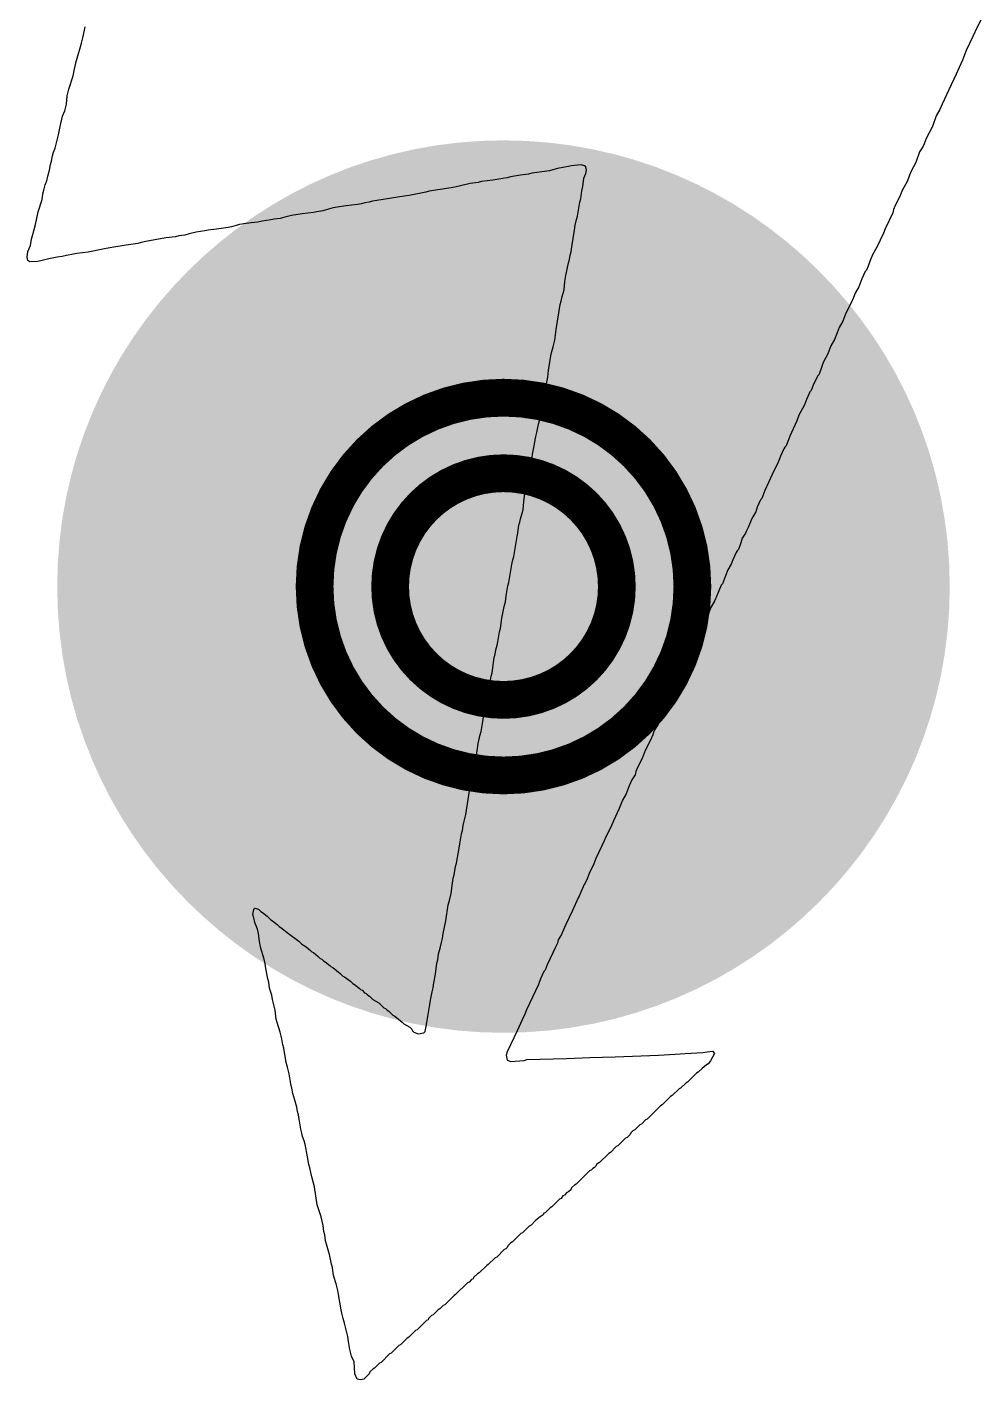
# Model space of a CAD drawing. Header units: inches. Extents: x 0 to 276, y 0 to 124.
# Drawn here: x 43.691 to 44.974, y 14.161 to 15.98 of the extents above; entities that cross this region are included whole.
import ezdxf

# ---------------------------------------------------------------- set-up
doc = ezdxf.new("R2010")
doc.units = ezdxf.units.IN
for name, color, linetype in [('Bottom Layer', 5, 'Continuous'), ('Drill Drawing', 1, 'Continuous'), ('Top Layer', 1, 'Continuous'), ('Top Overlay', 2, 'Continuous'), ('Via Holes', 16, 'Continuous')]:
    doc.layers.add(name, color=color, linetype=linetype)

msp = doc.modelspace()

# ---------------------------------------------------------------- hatches: boundary and pattern name
at = {"layer": 'Bottom Layer'}
h = msp.add_hatch(color=5, dxfattribs=at)
edge = h.paths.add_edge_path()
edge.add_arc((44.332, 15.228), 0.6, 0, 360)
at = {"layer": 'Top Layer'}
h = msp.add_hatch(color=1, dxfattribs=at)
edge = h.paths.add_edge_path()
edge.add_arc((44.332, 15.228), 0.6, 0, 360)
at = {"layer": 'Via Holes'}
h = msp.add_hatch(color=7, dxfattribs=at)
edge = h.paths.add_edge_path()
edge.add_arc((44.332, 15.228), 0.3, 0, 360)

# ---------------------------------------------------------------- linework, layer by layer
at = {"layer": 'Drill Drawing'}
for points in [[(44.586, 15.228, 0.0508, 0.0508, 1), (44.078, 15.228, 0.0508, 0.0508, 1)], [(44.4844, 15.228, 0.0508, 0.0508, 1), (44.1796, 15.228, 0.0508, 0.0508, 1)], [(44.0653, 15.228, 0.0254, 0.0254, 1), (44.0907, 15.228, 0.0254, 0.0254, 1)], [(44.1669, 15.228, 0.0254, 0.0254, 1), (44.1923, 15.228, 0.0254, 0.0254, 1)], [(44.4717, 15.228, 0.0254, 0.0254, 1), (44.4971, 15.228, 0.0254, 0.0254, 1)], [(44.5733, 15.228, 0.0254, 0.0254, 1), (44.5987, 15.228, 0.0254, 0.0254, 1)]]:
    msp.add_lwpolyline(points, format="xyseb", close=True, dxfattribs=at)
at = {"layer": 'Top Overlay'}
for p, q in [((43.7668, 15.9677), (43.7696, 15.9806)), ((44.9689, 15.98), (44.9632, 15.9677)), ((44.9739, 15.9896), (44.9689, 15.98)), ((43.7623, 15.9508), (43.7645, 15.9587)), ((43.7645, 15.9587), (43.7668, 15.9677)), ((44.9632, 15.9677), (44.9542, 15.9486)), ((43.7572, 15.9323), (43.7589, 15.9384)), ((43.7589, 15.9384), (43.7612, 15.9463)), ((43.7612, 15.9463), (43.7623, 15.9508)), ((44.9492, 15.9356), (44.9408, 15.9171)), ((44.952, 15.9429), (44.9492, 15.9356)), ((44.9542, 15.9486), (44.952, 15.9429)), ((43.7533, 15.9148), (43.755, 15.9221)), ((43.755, 15.9221), (43.7561, 15.9278)), ((43.7561, 15.9278), (43.7572, 15.9323)), ((43.7477, 15.8968), (43.7533, 15.9148)), ((44.9408, 15.9171), (44.9306, 15.8957)), ((43.7443, 15.8766), (43.7454, 15.8878)), ((43.7454, 15.8878), (43.7477, 15.8968)), ((44.9306, 15.8957), (44.9216, 15.8766)), ((43.7392, 15.8603), (43.7421, 15.8676)), ((43.7421, 15.8676), (43.7443, 15.8766)), ((44.9188, 15.8693), (44.9138, 15.8609)), ((44.9216, 15.8766), (44.9188, 15.8693)), ((43.7336, 15.8356), (43.7359, 15.8468)), ((43.7359, 15.8468), (43.7392, 15.8603)), ((44.9087, 15.8468), (44.9003, 15.8305)), ((44.9138, 15.8609), (44.9087, 15.8468)), ((43.7291, 15.8176), (43.7336, 15.8356)), ((44.9003, 15.8305), (44.8975, 15.8232)), ((43.7258, 15.8074), (43.7269, 15.8119)), ((43.7269, 15.8119), (43.7291, 15.8176)), ((44.8913, 15.8125), (44.8862, 15.7984)), ((44.8958, 15.8192), (44.8913, 15.8125)), ((44.8975, 15.8232), (44.8958, 15.8192)), ((43.7218, 15.7878), (43.7229, 15.7956)), ((43.7229, 15.7956), (43.7241, 15.8001)), ((43.7241, 15.8001), (43.7258, 15.8074)), ((44.4044, 15.79), (44.3982, 15.7883)), ((44.4117, 15.7917), (44.4044, 15.79)), ((44.4196, 15.7928), (44.4117, 15.7917)), ((44.4229, 15.7939), (44.4196, 15.7928)), ((44.4364, 15.7951), (44.4229, 15.7939)), ((44.4409, 15.7939), (44.4364, 15.7951)), ((44.4426, 15.7923), (44.4409, 15.7939)), ((44.4437, 15.7878), (44.4426, 15.7923)), ((44.8862, 15.7984), (44.88, 15.7866)), ((43.7156, 15.7681), (43.7179, 15.7737)), ((43.7179, 15.7737), (43.7196, 15.7799)), ((43.7196, 15.7799), (43.7218, 15.7878)), ((44.3026, 15.7726), (44.2981, 15.7715)), ((44.3178, 15.7743), (44.3026, 15.7726)), ((44.3313, 15.7765), (44.3178, 15.7743)), ((44.3369, 15.7776), (44.3313, 15.7765)), ((44.3414, 15.7788), (44.3369, 15.7776)), ((44.3549, 15.781), (44.3414, 15.7788)), ((44.3656, 15.7827), (44.3549, 15.781)), ((44.3701, 15.7838), (44.3656, 15.7827)), ((44.3937, 15.7872), (44.3701, 15.7838)), ((44.3982, 15.7883), (44.3937, 15.7872)), ((44.4387, 15.7658), (44.4398, 15.7771)), ((44.4398, 15.7771), (44.4426, 15.7833)), ((44.4426, 15.7833), (44.4437, 15.7878)), ((44.875, 15.7737), (44.8677, 15.7597)), ((44.8778, 15.781), (44.875, 15.7737)), ((44.88, 15.7866), (44.8778, 15.781)), ((43.7117, 15.7484), (43.7128, 15.7563)), ((43.7128, 15.7563), (43.7139, 15.7608)), ((43.7139, 15.7608), (43.7156, 15.7681)), ((44.2053, 15.754), (44.1986, 15.7529)), ((44.2278, 15.7585), (44.2053, 15.754)), ((44.2323, 15.7597), (44.2278, 15.7585)), ((44.2616, 15.7641), (44.2323, 15.7597)), ((44.2683, 15.7653), (44.2616, 15.7641)), ((44.2818, 15.7686), (44.2683, 15.7653)), ((44.2874, 15.7698), (44.2818, 15.7686)), ((44.2981, 15.7715), (44.2874, 15.7698)), ((44.4359, 15.7495), (44.4375, 15.7602)), ((44.4375, 15.7602), (44.4387, 15.7658)), ((44.8677, 15.7597), (44.8648, 15.7523)), ((43.7066, 15.7321), (43.7117, 15.7484)), ((44.0968, 15.7355), (44.089, 15.7332)), ((44.103, 15.7372), (44.0968, 15.7355)), ((44.1086, 15.7383), (44.103, 15.7372)), ((44.1204, 15.74), (44.1086, 15.7383)), ((44.1356, 15.7417), (44.1204, 15.74)), ((44.1412, 15.7428), (44.1356, 15.7417)), ((44.1457, 15.7439), (44.1412, 15.7428)), ((44.1514, 15.745), (44.1457, 15.7439)), ((44.1559, 15.7462), (44.1514, 15.745)), ((44.1615, 15.7473), (44.1559, 15.7462)), ((44.1986, 15.7529), (44.1615, 15.7473)), ((44.4314, 15.7259), (44.4347, 15.745)), ((44.4347, 15.745), (44.4359, 15.7495)), ((44.8587, 15.7405), (44.8564, 15.7349)), ((44.8648, 15.7523), (44.8587, 15.7405)), ((43.7027, 15.7147), (43.7066, 15.7321)), ((44.0018, 15.718), (43.9928, 15.7169)), ((44.0074, 15.7192), (44.0018, 15.718)), ((44.0192, 15.7209), (44.0074, 15.7192)), ((44.0237, 15.722), (44.0192, 15.7209)), ((44.0316, 15.7231), (44.0237, 15.722)), ((44.0378, 15.7248), (44.0316, 15.7231)), ((44.0468, 15.727), (44.0378, 15.7248)), ((44.0614, 15.7293), (44.0468, 15.727)), ((44.0766, 15.731), (44.0614, 15.7293)), ((44.0811, 15.7321), (44.0766, 15.731)), ((44.089, 15.7332), (44.0811, 15.7321)), ((44.4285, 15.7141), (44.4297, 15.7197)), ((44.4297, 15.7197), (44.4314, 15.7259)), ((44.8553, 15.7304), (44.8452, 15.7091)), ((44.8564, 15.7349), (44.8553, 15.7304)), ((43.6976, 15.695), (43.6993, 15.7012)), ((43.6993, 15.7012), (43.7027, 15.7147)), ((43.8955, 15.6995), (43.8911, 15.6984)), ((43.9034, 15.7006), (43.8955, 15.6995)), ((43.9096, 15.7023), (43.9034, 15.7006)), ((43.9186, 15.7046), (43.9096, 15.7023)), ((43.9304, 15.7062), (43.9186, 15.7046)), ((43.9349, 15.7074), (43.9304, 15.7062)), ((43.9461, 15.7085), (43.9349, 15.7074)), ((43.9619, 15.7107), (43.9461, 15.7085)), ((43.9664, 15.7119), (43.9619, 15.7107)), ((43.9726, 15.7135), (43.9664, 15.7119)), ((43.9771, 15.7147), (43.9726, 15.7135)), ((43.9827, 15.7158), (43.9771, 15.7147)), ((43.9928, 15.7169), (43.9827, 15.7158)), ((44.4241, 15.6849), (44.4274, 15.7074)), ((44.4274, 15.7074), (44.4285, 15.7141)), ((44.8429, 15.7034), (44.8339, 15.6843)), ((44.8452, 15.7091), (44.8429, 15.7034)), ((43.6926, 15.6787), (43.696, 15.6866)), ((43.696, 15.6866), (43.6976, 15.695)), ((43.7932, 15.6815), (43.7735, 15.6776)), ((43.7977, 15.6826), (43.7932, 15.6815)), ((43.8056, 15.6838), (43.7977, 15.6826)), ((43.8247, 15.6871), (43.8056, 15.6838)), ((43.8404, 15.6894), (43.8247, 15.6871)), ((43.8449, 15.6905), (43.8404, 15.6894)), ((43.8511, 15.6922), (43.8449, 15.6905)), ((43.8781, 15.6967), (43.8511, 15.6922)), ((43.8911, 15.6984), (43.8781, 15.6967)), ((44.4229, 15.6781), (44.4241, 15.6849)), ((44.8339, 15.6843), (44.8283, 15.6742)), ((43.6915, 15.6708), (43.6926, 15.6787)), ((43.6926, 15.6663), (43.6915, 15.6708)), ((43.6954, 15.6646), (43.6926, 15.6663)), ((43.7061, 15.6652), (43.6954, 15.6646)), ((43.7117, 15.6663), (43.7061, 15.6652)), ((43.7207, 15.6686), (43.7117, 15.6663)), ((43.7319, 15.6708), (43.7207, 15.6686)), ((43.7387, 15.6719), (43.7319, 15.6708)), ((43.7443, 15.6731), (43.7387, 15.6719)), ((43.7539, 15.6748), (43.7443, 15.6731)), ((43.7584, 15.6759), (43.7539, 15.6748)), ((43.7735, 15.6776), (43.7584, 15.6759)), ((44.4156, 15.6461), (44.4196, 15.6635)), ((44.4196, 15.6635), (44.4207, 15.668)), ((44.4207, 15.668), (44.4218, 15.6736)), ((44.4218, 15.6736), (44.4229, 15.6781)), ((44.8249, 15.6663), (44.8221, 15.659)), ((44.8283, 15.6742), (44.8249, 15.6663)), ((44.4145, 15.6382), (44.4156, 15.6461)), ((44.8182, 15.6517), (44.8137, 15.6416)), ((44.8199, 15.6534), (44.8182, 15.6517)), ((44.8221, 15.659), (44.8199, 15.6534)), ((44.4111, 15.618), (44.4134, 15.627)), ((44.4134, 15.627), (44.4145, 15.6382)), ((44.8097, 15.6309), (44.8047, 15.6225)), ((44.8137, 15.6416), (44.8097, 15.6309)), ((44.4083, 15.6073), (44.4094, 15.6118)), ((44.4094, 15.6118), (44.4111, 15.618)), ((44.7996, 15.6095), (44.7923, 15.5955)), ((44.8024, 15.6168), (44.7996, 15.6095)), ((44.8047, 15.6225), (44.8024, 15.6168)), ((44.4027, 15.5736), (44.4083, 15.6073)), ((44.7923, 15.5955), (44.7884, 15.5848)), ((44.401, 15.5595), (44.4027, 15.5736)), ((44.7833, 15.5764), (44.7805, 15.5691)), ((44.7884, 15.5848), (44.7833, 15.5764)), ((44.3988, 15.5505), (44.401, 15.5595)), ((44.7771, 15.5601), (44.7721, 15.5516)), ((44.7805, 15.5691), (44.7771, 15.5601)), ((44.3926, 15.5185), (44.3959, 15.5409)), ((44.3959, 15.5409), (44.3988, 15.5505)), ((44.7681, 15.5409), (44.762, 15.5291)), ((44.7721, 15.5516), (44.7681, 15.5409)), ((44.3914, 15.5095), (44.3926, 15.5185)), ((44.758, 15.5185), (44.7558, 15.5128)), ((44.762, 15.5291), (44.758, 15.5185)), ((44.3886, 15.4954), (44.3903, 15.5027)), ((44.3903, 15.5027), (44.3914, 15.5095)), ((44.7541, 15.5111), (44.7485, 15.4988)), ((44.7558, 15.5128), (44.7541, 15.5111)), ((44.3847, 15.4802), (44.3869, 15.4892)), ((44.3869, 15.4892), (44.3886, 15.4954)), ((44.7428, 15.4875), (44.7395, 15.4797)), ((44.744, 15.4898), (44.7428, 15.4875)), ((44.7457, 15.4915), (44.744, 15.4898)), ((44.7485, 15.4988), (44.7457, 15.4915)), ((44.3802, 15.451), (44.3824, 15.4645)), ((44.3824, 15.4645), (44.3836, 15.4735)), ((44.3836, 15.4735), (44.3847, 15.4802)), ((44.7367, 15.4723), (44.7293, 15.4583)), ((44.7395, 15.4797), (44.7367, 15.4723)), ((44.3779, 15.4397), (44.3791, 15.4465)), ((44.3791, 15.4465), (44.3802, 15.451)), ((44.7265, 15.451), (44.717, 15.4302)), ((44.7293, 15.4583), (44.7265, 15.451)), ((44.3746, 15.4251), (44.3757, 15.4296)), ((44.3757, 15.4296), (44.3768, 15.4352)), ((44.3768, 15.4352), (44.3779, 15.4397)), ((44.717, 15.4302), (44.7142, 15.4229)), ((44.3712, 15.406), (44.3735, 15.4195)), ((44.3735, 15.4195), (44.3746, 15.4251)), ((44.7091, 15.4133), (44.7046, 15.4032)), ((44.7102, 15.4156), (44.7091, 15.4133)), ((44.7119, 15.4172), (44.7102, 15.4156)), ((44.7142, 15.4229), (44.7119, 15.4172)), ((44.3684, 15.3863), (44.3701, 15.397)), ((44.3701, 15.397), (44.3712, 15.406)), ((44.7012, 15.3953), (44.6934, 15.3785)), ((44.7024, 15.3976), (44.7012, 15.3953)), ((44.7046, 15.4032), (44.7024, 15.3976)), ((44.3645, 15.3678), (44.3661, 15.374)), ((44.3661, 15.374), (44.3673, 15.3818)), ((44.3673, 15.3818), (44.3684, 15.3863)), ((44.6934, 15.3785), (44.6832, 15.3571)), ((44.3605, 15.3526), (44.3616, 15.356)), ((44.3616, 15.356), (44.3633, 15.3633)), ((44.3633, 15.3633), (44.3645, 15.3678)), ((44.6832, 15.3571), (44.6793, 15.3464)), ((44.3583, 15.3312), (44.3594, 15.3425)), ((44.3594, 15.3425), (44.3605, 15.3526)), ((44.6776, 15.3447), (44.6731, 15.3346)), ((44.6793, 15.3464), (44.6776, 15.3447)), ((44.3538, 15.3144), (44.3549, 15.3189)), ((44.3549, 15.3189), (44.3571, 15.3267)), ((44.3571, 15.3267), (44.3583, 15.3312)), ((44.6658, 15.3194), (44.6608, 15.3076)), ((44.6714, 15.3284), (44.6658, 15.3194)), ((44.6731, 15.3346), (44.6714, 15.3284)), ((44.3504, 15.2952), (44.3515, 15.2997)), ((44.3515, 15.2997), (44.3526, 15.311)), ((44.3526, 15.311), (44.3538, 15.3144)), ((44.6574, 15.2997), (44.6529, 15.293)), ((44.6585, 15.302), (44.6574, 15.2997)), ((44.6608, 15.3076), (44.6585, 15.302)), ((44.3459, 15.2683), (44.3504, 15.2952)), ((44.6512, 15.2868), (44.6478, 15.2778)), ((44.6529, 15.293), (44.6512, 15.2868)), ((44.3442, 15.2621), (44.3459, 15.2683)), ((44.6405, 15.2638), (44.6383, 15.2581)), ((44.645, 15.2739), (44.6405, 15.2638)), ((44.6461, 15.2761), (44.645, 15.2739)), ((44.6478, 15.2778), (44.6461, 15.2761)), ((44.3408, 15.2441), (44.3431, 15.2576)), ((44.3431, 15.2576), (44.3442, 15.2621)), ((44.6338, 15.2503), (44.6304, 15.2424)), ((44.6383, 15.2581), (44.6338, 15.2503)), ((44.3358, 15.2154), (44.338, 15.2289)), ((44.338, 15.2289), (44.3392, 15.2334)), ((44.3392, 15.2334), (44.3408, 15.2441)), ((44.6248, 15.23), (44.6214, 15.2222)), ((44.6265, 15.2317), (44.6248, 15.23)), ((44.6304, 15.2424), (44.6265, 15.2317)), ((44.3347, 15.2075), (44.3358, 15.2154)), ((44.6163, 15.2092), (44.6113, 15.2008)), ((44.6186, 15.2148), (44.6163, 15.2092)), ((44.6214, 15.2222), (44.6186, 15.2148)), ((44.3296, 15.1856), (44.3318, 15.1969)), ((44.3318, 15.1969), (44.333, 15.2013)), ((44.333, 15.2013), (44.3347, 15.2075)), ((44.609, 15.1952), (44.6062, 15.1879)), ((44.6113, 15.2008), (44.609, 15.1952)), ((44.3268, 15.1671), (44.3279, 15.1715)), ((44.3279, 15.1715), (44.3296, 15.1856)), ((44.5978, 15.1715), (44.595, 15.1642)), ((44.6012, 15.1794), (44.5978, 15.1715)), ((44.604, 15.1822), (44.6012, 15.1794)), ((44.6062, 15.1879), (44.604, 15.1822)), ((44.3234, 15.1491), (44.3245, 15.1536)), ((44.3245, 15.1536), (44.3268, 15.1671)), ((44.5927, 15.1586), (44.5843, 15.1401)), ((44.595, 15.1642), (44.5927, 15.1586)), ((44.3195, 15.1328), (44.3206, 15.1373)), ((44.3206, 15.1373), (44.3217, 15.1429)), ((44.3217, 15.1429), (44.3234, 15.1491)), ((44.5843, 15.1401), (44.5742, 15.1187)), ((44.3167, 15.112), (44.3184, 15.126)), ((44.3184, 15.126), (44.3195, 15.1328)), ((44.5742, 15.1187), (44.5652, 15.0996)), ((44.3133, 15.094), (44.3155, 15.1075)), ((44.3155, 15.1075), (44.3167, 15.112)), ((44.5652, 15.0996), (44.5624, 15.0923)), ((44.3099, 15.0793), (44.311, 15.0883)), ((44.311, 15.0883), (44.3133, 15.094)), ((44.5624, 15.0923), (44.5551, 15.0782)), ((44.3043, 15.0467), (44.3065, 15.0625)), ((44.3065, 15.0625), (44.3077, 15.067)), ((44.3077, 15.067), (44.3088, 15.0748)), ((44.3088, 15.0748), (44.3099, 15.0793)), ((44.5511, 15.0675), (44.5449, 15.0557)), ((44.5551, 15.0782), (44.5511, 15.0675)), ((44.302, 15.0332), (44.3043, 15.0467)), ((44.5427, 15.0501), (44.5399, 15.0428)), ((44.5449, 15.0557), (44.5427, 15.0501)), ((44.2992, 15.0226), (44.3004, 15.0271)), ((44.3004, 15.0271), (44.302, 15.0332)), ((44.5326, 15.0287), (44.5298, 15.0214)), ((44.5348, 15.0344), (44.5326, 15.0287)), ((44.5399, 15.0428), (44.5348, 15.0344)), ((44.2942, 14.9916), (44.297, 15.0102)), ((44.297, 15.0102), (44.2981, 15.0169)), ((44.2981, 15.0169), (44.2992, 15.0226)), ((44.5298, 15.0214), (44.5224, 15.0074)), ((44.2919, 14.9781), (44.2942, 14.9916)), ((44.5185, 14.9967), (44.5123, 14.9849)), ((44.5224, 15.0074), (44.5185, 14.9967)), ((44.2891, 14.9675), (44.2908, 14.9736)), ((44.2908, 14.9736), (44.2919, 14.9781)), ((44.509, 14.9748), (44.5045, 14.968)), ((44.5101, 14.9793), (44.509, 14.9748)), ((44.5123, 14.9849), (44.5101, 14.9793)), ((44.2857, 14.9506), (44.288, 14.963)), ((44.288, 14.963), (44.2891, 14.9675)), ((44.5011, 14.9601), (44.4971, 14.9495)), ((44.5045, 14.968), (44.5011, 14.9601)), ((44.2812, 14.9214), (44.2846, 14.9416)), ((44.2846, 14.9416), (44.2857, 14.9506)), ((44.4921, 14.941), (44.4876, 14.9298)), ((44.4971, 14.9495), (44.4921, 14.941)), ((44.279, 14.9124), (44.2812, 14.9214)), ((44.4876, 14.9298), (44.4797, 14.9129)), ((44.2756, 14.8955), (44.2767, 14.9)), ((44.2767, 14.9), (44.2779, 14.9067)), ((44.2779, 14.9067), (44.279, 14.9124)), ((44.4769, 14.9056), (44.4696, 14.8916)), ((44.4797, 14.9129), (44.4769, 14.9056)), ((44.2722, 14.8764), (44.2734, 14.882)), ((44.2734, 14.882), (44.2756, 14.8955)), ((44.4673, 14.8859), (44.4561, 14.8623)), ((44.4696, 14.8916), (44.4673, 14.8859)), ((44.2689, 14.8561), (44.2722, 14.8764)), ((44.4561, 14.8623), (44.4533, 14.855)), ((44.2655, 14.8404), (44.2677, 14.8516)), ((44.2677, 14.8516), (44.2689, 14.8561)), ((44.4533, 14.855), (44.4471, 14.8421)), ((44.2616, 14.8151), (44.2633, 14.8291)), ((44.2633, 14.8291), (44.2644, 14.8359)), ((44.2644, 14.8359), (44.2655, 14.8404)), ((44.4404, 14.8275), (44.4359, 14.8173)), ((44.442, 14.8291), (44.4404, 14.8275)), ((44.4443, 14.8348), (44.442, 14.8291)), ((44.4471, 14.8421), (44.4443, 14.8348)), ((44.2593, 14.8061), (44.2616, 14.8151)), ((44.4325, 14.8095), (44.4246, 14.7926)), ((44.4336, 14.8117), (44.4325, 14.8095)), ((44.4359, 14.8173), (44.4336, 14.8117)), ((43.9951, 14.787), (43.9962, 14.7937)), ((43.9962, 14.7937), (43.9979, 14.7954)), ((43.9979, 14.7954), (44.0024, 14.7943)), ((44.0024, 14.7943), (44.0057, 14.7909)), ((44.0057, 14.7909), (44.008, 14.7898)), ((44.008, 14.7898), (44.0142, 14.7847)), ((44.2543, 14.7785), (44.2576, 14.7999)), ((44.2576, 14.7999), (44.2593, 14.8061)), ((44.4246, 14.7926), (44.4156, 14.7735)), ((43.9962, 14.7825), (43.9951, 14.787)), ((43.9979, 14.7763), (43.9962, 14.7825)), ((44.0012, 14.7673), (43.9979, 14.7763)), ((44.0142, 14.7847), (44.0192, 14.7797)), ((44.0192, 14.7797), (44.0215, 14.7785)), ((44.0215, 14.7785), (44.0277, 14.7735)), ((44.0277, 14.7735), (44.0305, 14.7707)), ((44.2509, 14.7617), (44.2543, 14.7785)), ((44.4156, 14.7735), (44.4111, 14.7622)), ((44.0024, 14.7617), (44.0012, 14.7673)), ((44.0041, 14.751), (44.0024, 14.7617)), ((44.0305, 14.7707), (44.0327, 14.7695)), ((44.0327, 14.7695), (44.0429, 14.7617)), ((44.0429, 14.7617), (44.0569, 14.751)), ((44.2486, 14.7493), (44.2498, 14.7549)), ((44.2498, 14.7549), (44.2509, 14.7617)), ((44.4055, 14.7532), (44.4044, 14.7487)), ((44.41, 14.76), (44.4055, 14.7532)), ((44.4111, 14.7622), (44.41, 14.76)), ((44.0052, 14.7431), (44.0041, 14.751)), ((44.0102, 14.7268), (44.0052, 14.7431)), ((44.0569, 14.751), (44.0608, 14.7471)), ((44.0608, 14.7471), (44.0665, 14.7437)), ((44.0665, 14.7437), (44.0727, 14.7386)), ((44.0727, 14.7386), (44.0743, 14.7369)), ((44.0743, 14.7369), (44.0766, 14.7358)), ((44.0766, 14.7358), (44.0828, 14.7308)), ((44.2447, 14.7341), (44.2469, 14.742)), ((44.2469, 14.742), (44.2486, 14.7493)), ((44.4021, 14.7431), (44.3909, 14.7195)), ((44.4044, 14.7487), (44.4021, 14.7431)), ((44.0114, 14.7212), (44.0102, 14.7268)), ((44.0125, 14.7144), (44.0114, 14.7212)), ((44.0828, 14.7308), (44.0856, 14.7279)), ((44.0856, 14.7279), (44.0878, 14.7268)), ((44.0878, 14.7268), (44.0901, 14.7246)), ((44.0901, 14.7246), (44.0923, 14.7234)), ((44.0923, 14.7234), (44.0985, 14.7184)), ((44.0985, 14.7184), (44.1002, 14.7167)), ((44.2408, 14.7066), (44.2424, 14.7218)), ((44.2424, 14.7218), (44.2436, 14.7263)), ((44.2436, 14.7263), (44.2447, 14.7341)), ((44.3909, 14.7195), (44.3881, 14.7122)), ((44.0153, 14.7004), (44.0125, 14.7144)), ((44.0164, 14.6959), (44.0153, 14.7004)), ((44.1002, 14.7167), (44.1025, 14.7156)), ((44.1025, 14.7156), (44.1126, 14.7077)), ((44.1126, 14.7077), (44.1159, 14.7043)), ((44.1159, 14.7043), (44.1182, 14.7032)), ((44.1182, 14.7032), (44.1261, 14.6976)), ((44.2385, 14.6953), (44.2408, 14.7066)), ((44.3819, 14.7004), (44.3791, 14.6931)), ((44.3864, 14.7105), (44.3819, 14.7004)), ((44.3881, 14.7122), (44.3864, 14.7105)), ((44.0176, 14.688), (44.0164, 14.6959)), ((44.0204, 14.6785), (44.0176, 14.688)), ((44.1261, 14.6976), (44.1294, 14.6942)), ((44.1294, 14.6942), (44.1317, 14.6931)), ((44.1317, 14.6931), (44.1379, 14.688)), ((44.1379, 14.688), (44.1396, 14.6863)), ((44.1396, 14.6863), (44.1418, 14.6852)), ((44.1418, 14.6852), (44.1452, 14.6818)), ((44.1452, 14.6818), (44.1474, 14.6807)), ((44.1474, 14.6807), (44.1497, 14.6785)), ((44.2351, 14.6785), (44.2363, 14.683)), ((44.2363, 14.683), (44.2374, 14.6886)), ((44.2374, 14.6886), (44.2385, 14.6953)), ((44.3791, 14.6931), (44.3628, 14.6588)), ((44.0215, 14.6728), (44.0204, 14.6785)), ((44.0237, 14.6638), (44.0215, 14.6728)), ((44.0249, 14.6582), (44.0237, 14.6638)), ((44.1497, 14.6785), (44.1519, 14.6773)), ((44.1519, 14.6773), (44.1564, 14.6728)), ((44.1564, 14.6728), (44.1643, 14.6683)), ((44.1643, 14.6683), (44.171, 14.6616)), ((44.2306, 14.6526), (44.2329, 14.6661)), ((44.2329, 14.6661), (44.234, 14.6717)), ((44.234, 14.6717), (44.2351, 14.6785)), ((44.0265, 14.6464), (44.0249, 14.6582)), ((44.0277, 14.6419), (44.0265, 14.6464)), ((44.171, 14.6616), (44.1733, 14.6605)), ((44.1733, 14.6605), (44.1755, 14.6582)), ((44.1755, 14.6582), (44.1778, 14.6571)), ((44.1778, 14.6571), (44.1834, 14.6515)), ((44.1834, 14.6515), (44.1857, 14.6504)), ((44.1857, 14.6504), (44.1958, 14.6425)), ((44.229, 14.6419), (44.2306, 14.6526)), ((44.3571, 14.6453), (44.3504, 14.6307)), ((44.3605, 14.6532), (44.3571, 14.6453)), ((44.3628, 14.6588), (44.3605, 14.6532)), ((44.0316, 14.629), (44.0277, 14.6419)), ((44.0339, 14.62), (44.0316, 14.629)), ((44.1958, 14.6425), (44.198, 14.6402)), ((44.198, 14.6402), (44.2059, 14.6357)), ((44.2059, 14.6357), (44.2087, 14.6329)), ((44.2087, 14.6329), (44.2098, 14.6307)), ((44.2098, 14.6307), (44.2115, 14.629)), ((44.2115, 14.629), (44.2171, 14.6267)), ((44.2171, 14.6267), (44.225, 14.6279)), ((44.225, 14.6279), (44.2267, 14.6296)), ((44.2267, 14.6296), (44.2278, 14.634)), ((44.2278, 14.634), (44.229, 14.6419)), ((44.3504, 14.6307), (44.3369, 14.6026)), ((44.0355, 14.6116), (44.0339, 14.62)), ((44.0367, 14.6071), (44.0355, 14.6116)), ((44.04, 14.5879), (44.0367, 14.6071)), ((44.3369, 14.6026), (44.3358, 14.5981)), ((44.3358, 14.5981), (44.3369, 14.5913)), ((44.3369, 14.5913), (44.342, 14.5896)), ((44.342, 14.5896), (44.36, 14.5908)), ((44.36, 14.5908), (44.3633, 14.5919)), ((44.3633, 14.5919), (44.4167, 14.5936)), ((44.4167, 14.5936), (44.4482, 14.5947)), ((44.4482, 14.5947), (44.482, 14.5958)), ((44.482, 14.5958), (44.5404, 14.5981)), ((44.5404, 14.5981), (44.5629, 14.5992)), ((44.5629, 14.5992), (44.5764, 14.6003)), ((44.5764, 14.6003), (44.6, 14.6014)), ((44.6, 14.6014), (44.6057, 14.6026)), ((44.6057, 14.6026), (44.613, 14.6031)), ((44.6102, 14.5902), (44.6073, 14.5863)), ((44.6158, 14.6003), (44.6102, 14.5902)), ((44.613, 14.6031), (44.6158, 14.6003)), ((44.0417, 14.5818), (44.04, 14.5879)), ((44.044, 14.5728), (44.0417, 14.5818)), ((44.0462, 14.5593), (44.044, 14.5728)), ((44.5916, 14.5739), (44.5792, 14.5615)), ((44.5938, 14.575), (44.5916, 14.5739)), ((44.5989, 14.5801), (44.5938, 14.575)), ((44.6051, 14.5851), (44.5989, 14.5801)), ((44.6073, 14.5863), (44.6051, 14.5851)), ((44.0474, 14.5536), (44.0462, 14.5593)), ((44.049, 14.5463), (44.0474, 14.5536)), ((44.5702, 14.5536), (44.568, 14.5525)), ((44.577, 14.5604), (44.5702, 14.5536)), ((44.5792, 14.5615), (44.577, 14.5604)), ((44.0513, 14.5373), (44.049, 14.5463)), ((44.0541, 14.5278), (44.0513, 14.5373)), ((44.5567, 14.5424), (44.5455, 14.5312)), ((44.559, 14.5435), (44.5567, 14.5424)), ((44.568, 14.5525), (44.559, 14.5435)), ((44.0552, 14.5222), (44.0541, 14.5278)), ((44.0563, 14.5177), (44.0552, 14.5222)), ((44.0575, 14.512), (44.0563, 14.5177)), ((44.5432, 14.53), (44.5253, 14.512)), ((44.5455, 14.5312), (44.5432, 14.53)), ((44.0597, 14.4985), (44.0575, 14.512)), ((44.0608, 14.4929), (44.0597, 14.4985)), ((44.5151, 14.5042), (44.5084, 14.4974)), ((44.5174, 14.5053), (44.5151, 14.5042)), ((44.523, 14.5109), (44.5174, 14.5053)), ((44.5253, 14.512), (44.523, 14.5109)), ((44.062, 14.4884), (44.0608, 14.4929)), ((44.0642, 14.4828), (44.062, 14.4884)), ((44.0653, 14.4783), (44.0642, 14.4828)), ((44.496, 14.4862), (44.4859, 14.4761)), ((44.4983, 14.4873), (44.496, 14.4862)), ((44.5022, 14.4912), (44.4983, 14.4873)), ((44.5033, 14.4935), (44.5022, 14.4912)), ((44.5061, 14.4963), (44.5033, 14.4935)), ((44.5084, 14.4974), (44.5061, 14.4963)), ((44.0687, 14.4614), (44.0653, 14.4783)), ((44.4735, 14.4659), (44.4612, 14.4536)), ((44.4758, 14.4671), (44.4735, 14.4659)), ((44.4836, 14.4749), (44.4758, 14.4671)), ((44.4859, 14.4761), (44.4836, 14.4749)), ((44.0704, 14.4508), (44.0687, 14.4614)), ((44.0715, 14.4463), (44.0704, 14.4508)), ((44.0732, 14.4401), (44.0715, 14.4463)), ((44.4522, 14.4457), (44.4499, 14.4434)), ((44.4544, 14.4468), (44.4522, 14.4457)), ((44.4561, 14.4485), (44.4544, 14.4468)), ((44.4572, 14.4508), (44.4561, 14.4485)), ((44.4589, 14.4524), (44.4572, 14.4508)), ((44.4612, 14.4536), (44.4589, 14.4524)), ((44.0743, 14.4345), (44.0732, 14.4401)), ((44.0777, 14.421), (44.0743, 14.4345)), ((44.4477, 14.4423), (44.4297, 14.4243)), ((44.4499, 14.4434), (44.4477, 14.4423)), ((44.0816, 14.3968), (44.0777, 14.421)), ((44.4117, 14.4086), (44.4094, 14.4052)), ((44.4139, 14.4097), (44.4117, 14.4086)), ((44.4173, 14.4131), (44.4139, 14.4097)), ((44.4196, 14.4142), (44.4173, 14.4131)), ((44.4224, 14.417), (44.4196, 14.4142)), ((44.4235, 14.4193), (44.4224, 14.417)), ((44.4274, 14.4232), (44.4235, 14.4193)), ((44.4297, 14.4243), (44.4274, 14.4232)), ((44.0867, 14.3805), (44.0816, 14.3968)), ((44.3948, 14.3928), (44.3881, 14.3861)), ((44.3971, 14.394), (44.3948, 14.3928)), ((44.4072, 14.4041), (44.3971, 14.394)), ((44.4094, 14.4052), (44.4072, 14.4041)), ((44.0895, 14.3687), (44.0867, 14.3805)), ((44.3751, 14.3754), (44.369, 14.3692)), ((44.3813, 14.3805), (44.3751, 14.3754)), ((44.3853, 14.3833), (44.3813, 14.3805)), ((44.3864, 14.3855), (44.3853, 14.3833)), ((44.3881, 14.3861), (44.3864, 14.3855)), ((44.0906, 14.3608), (44.0895, 14.3687)), ((44.0918, 14.3563), (44.0906, 14.3608)), ((44.0929, 14.3484), (44.0918, 14.3563)), ((44.3555, 14.358), (44.3442, 14.3467)), ((44.3577, 14.3591), (44.3555, 14.358)), ((44.3667, 14.3681), (44.3577, 14.3591)), ((44.369, 14.3692), (44.3667, 14.3681)), ((44.094, 14.3439), (44.0929, 14.3484)), ((44.0968, 14.3344), (44.094, 14.3439)), ((44.333, 14.3366), (44.3229, 14.3265)), ((44.3352, 14.3377), (44.333, 14.3366)), ((44.3369, 14.3394), (44.3352, 14.3377)), ((44.338, 14.3417), (44.3369, 14.3394)), ((44.342, 14.3456), (44.338, 14.3417)), ((44.3442, 14.3467), (44.342, 14.3456)), ((44.098, 14.3299), (44.0968, 14.3344)), ((44.1008, 14.3169), (44.098, 14.3299)), ((44.1019, 14.3124), (44.1008, 14.3169)), ((44.3206, 14.3254), (44.3116, 14.3164)), ((44.3229, 14.3265), (44.3206, 14.3254)), ((44.103, 14.3046), (44.1019, 14.3124)), ((44.1041, 14.3001), (44.103, 14.3046)), ((44.107, 14.2905), (44.1041, 14.3001)), ((44.2919, 14.299), (44.2914, 14.2973)), ((44.297, 14.304), (44.2919, 14.299)), ((44.2992, 14.3051), (44.297, 14.304)), ((44.3094, 14.3153), (44.2992, 14.3051)), ((44.3116, 14.3164), (44.3094, 14.3153)), ((44.1092, 14.2815), (44.107, 14.2905)), ((44.1103, 14.2759), (44.1092, 14.2815)), ((44.2835, 14.2916), (44.2677, 14.2759)), ((44.2857, 14.2928), (44.2835, 14.2916)), ((44.2891, 14.2961), (44.2857, 14.2928)), ((44.2914, 14.2973), (44.2891, 14.2961)), ((44.1137, 14.2557), (44.1103, 14.2759)), ((44.2531, 14.2624), (44.2509, 14.2613)), ((44.2655, 14.2748), (44.2531, 14.2624)), ((44.2677, 14.2759), (44.2655, 14.2748)), ((44.1148, 14.2512), (44.1137, 14.2557)), ((44.1165, 14.2439), (44.1148, 14.2512)), ((44.1182, 14.2377), (44.1165, 14.2439)), ((44.2312, 14.2439), (44.2306, 14.2422)), ((44.2351, 14.2478), (44.2312, 14.2439)), ((44.2374, 14.2489), (44.2351, 14.2478)), ((44.2441, 14.2557), (44.2374, 14.2489)), ((44.2464, 14.2568), (44.2441, 14.2557)), ((44.2509, 14.2613), (44.2464, 14.2568)), ((44.1227, 14.2197), (44.1182, 14.2377)), ((44.2138, 14.2275), (44.2048, 14.2186)), ((44.216, 14.2287), (44.2138, 14.2275)), ((44.2284, 14.241), (44.216, 14.2287)), ((44.2306, 14.2422), (44.2284, 14.241)), ((44.1238, 14.2129), (44.1227, 14.2197)), ((44.1255, 14.2022), (44.1238, 14.2129)), ((44.1935, 14.2084), (44.1913, 14.2073)), ((44.2025, 14.2174), (44.1935, 14.2084)), ((44.2048, 14.2186), (44.2025, 14.2174)), ((44.1278, 14.1933), (44.1255, 14.2022)), ((44.1311, 14.1854), (44.1278, 14.1933)), ((44.1789, 14.1961), (44.1677, 14.1848)), ((44.1812, 14.1972), (44.1789, 14.1961)), ((44.1913, 14.2073), (44.1812, 14.1972)), ((44.1323, 14.1696), (44.1311, 14.1854)), ((44.1525, 14.1719), (44.1514, 14.1696)), ((44.1564, 14.1758), (44.1525, 14.1719)), ((44.1587, 14.1769), (44.1564, 14.1758)), ((44.1654, 14.1837), (44.1587, 14.1769)), ((44.1677, 14.1848), (44.1654, 14.1837)), ((44.1351, 14.1623), (44.1323, 14.1696)), ((44.1396, 14.1612), (44.1351, 14.1623)), ((44.1441, 14.1623), (44.1396, 14.1612)), ((44.1514, 14.1696), (44.1441, 14.1623))]:
    msp.add_line(p, q, dxfattribs=at)

doc.saveas('drawing.dxf')
